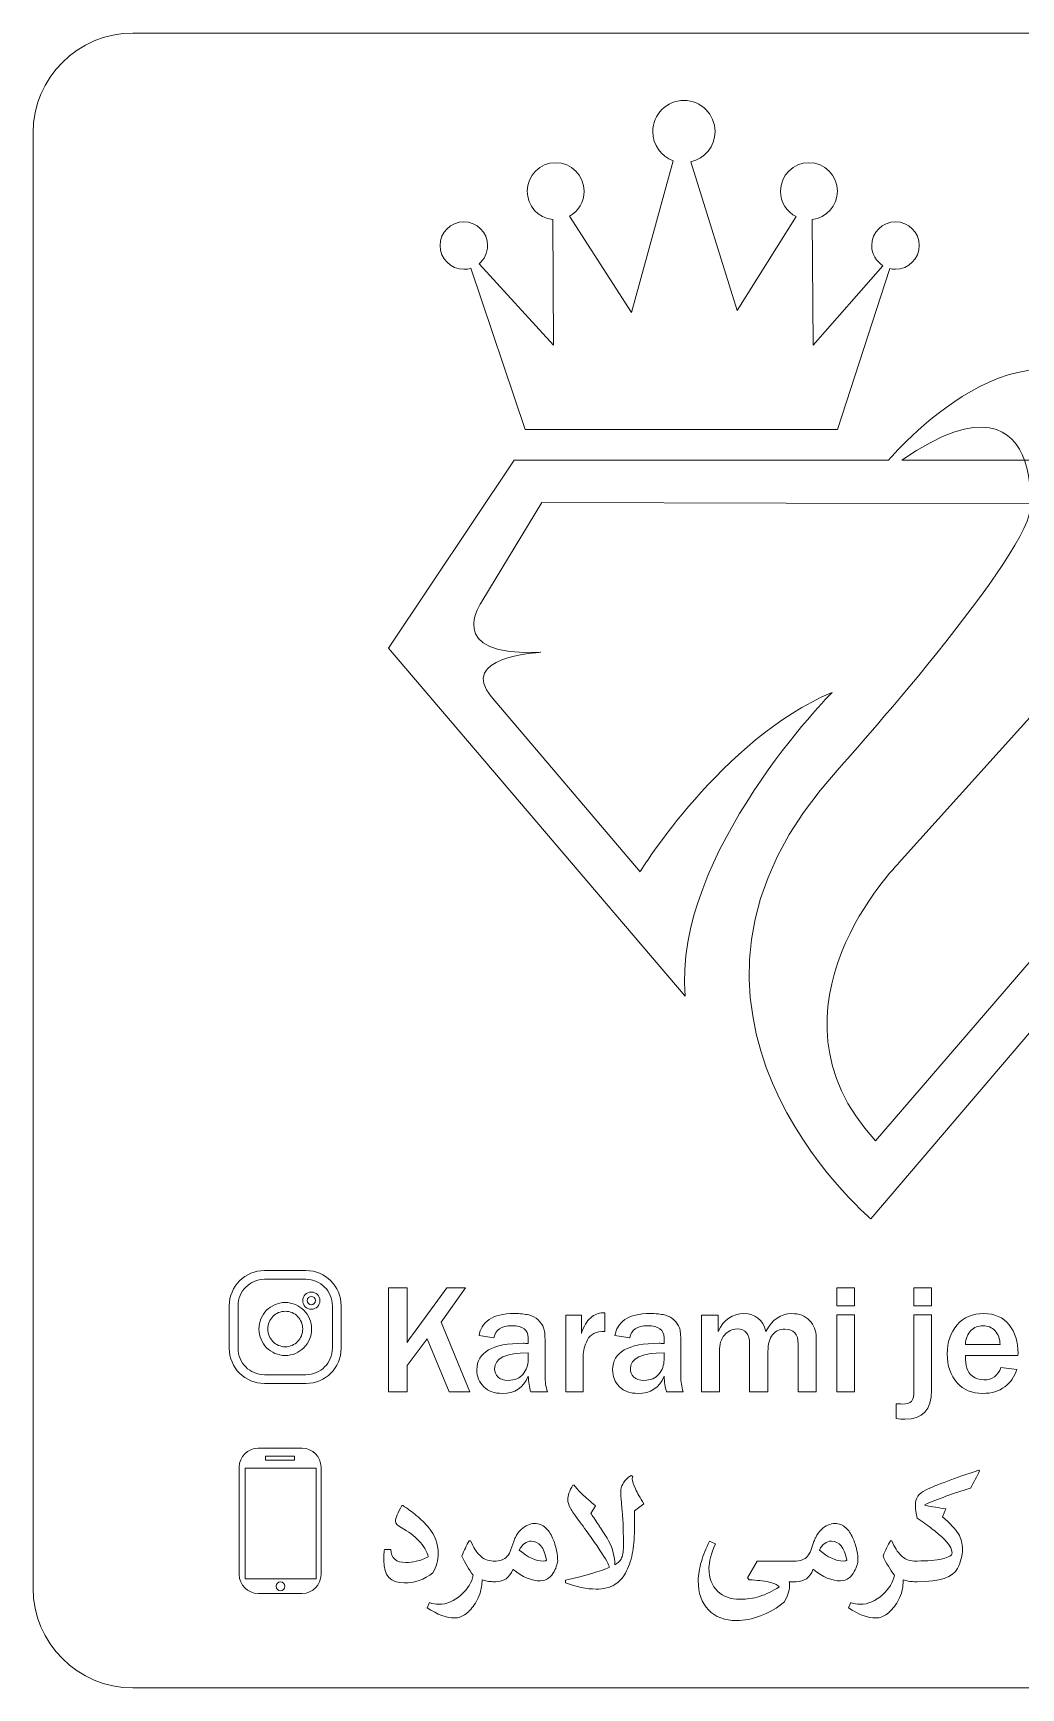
# Model space of a CAD drawing. Header units: millimetres. Extents: x -105.2 to -55.4, y 88 to 137.8.
# Drawn here: x -105.18 to -75.46, y 87.97 to 137.77 of the extents above; entities that cross this region are included whole.
import ezdxf

# ---------------------------------------------------------------- set-up
doc = ezdxf.new("R2010")
doc.units = ezdxf.units.MM
doc.header["$MEASUREMENT"] = 0
doc.layers.add('Layer 1', color=7, linetype='Continuous')

msp = doc.modelspace()

# ---------------------------------------------------------------- linework, layer by layer
at = {"layer": 'Layer 1', "color": 250, "lineweight": 18}
msp.add_open_spline([(-102.1754, 137.7748), (-102.1754, 137.7748), (-58.3755, 137.7748), (-58.3755, 137.7748), (-56.7254, 137.7748), (-55.3754, 136.4248), (-55.3754, 134.7747), (-55.3754, 134.7747), (-55.3754, 90.9748), (-55.3754, 90.9748), (-55.3754, 89.3247), (-56.7254, 87.9748), (-58.3755, 87.9748), (-58.3755, 87.9748), (-102.1754, 87.9748), (-102.1754, 87.9748), (-103.8255, 87.9748), (-105.1755, 89.3247), (-105.1755, 90.9748), (-105.1755, 90.9748), (-105.1755, 134.7747), (-105.1755, 134.7747), (-105.1755, 136.4248), (-103.8255, 137.7748), (-102.1754, 137.7748)], degree=3, knots=[0, 0, 0, 0, 0.125, 0.125, 0.125, 0.25, 0.25, 0.25, 0.375, 0.375, 0.375, 0.5, 0.5, 0.5, 0.625, 0.625, 0.625, 0.75, 0.75, 0.75, 0.875, 0.875, 0.875, 1, 1, 1, 1], dxfattribs=at)
at = {"layer": 'Layer 1', "lineweight": 9}
for points, knots in [([(-90.3757, 125.8411), (-90.3757, 125.8411), (-80.9777, 125.8411), (-80.9777, 125.8411), (-80.9777, 125.8411), (-79.4006, 130.6873), (-79.4006, 130.6873), (-79.3464, 130.6742), (-79.2897, 130.6671), (-79.2315, 130.6671), (-78.8371, 130.6671), (-78.5171, 130.9868), (-78.5171, 131.3815), (-78.5171, 131.7759), (-78.8371, 132.0958), (-79.2315, 132.0958), (-79.6259, 132.0958), (-79.9458, 131.776), (-79.9459, 131.3814), (-79.9459, 131.1257), (-79.8115, 130.9015), (-79.6096, 130.7753), (-79.6096, 130.7753), (-81.708, 128.3809), (-81.708, 128.3809), (-81.708, 128.3809), (-81.7339, 132.1653), (-81.7339, 132.1653), (-81.3081, 132.2154), (-80.9777, 132.5773), (-80.9777, 133.0166), (-80.9777, 133.49), (-81.3615, 133.8738), (-81.835, 133.8738), (-82.3084, 133.8738), (-82.6922, 133.4901), (-82.6922, 133.0165), (-82.6922, 132.6819), (-82.5004, 132.392), (-82.2208, 132.2509), (-82.2208, 132.2509), (-83.994, 129.4288), (-83.994, 129.4288), (-83.994, 129.4288), (-85.3872, 133.8975), (-85.3872, 133.8975), (-84.9712, 133.9929), (-84.6607, 134.3654), (-84.6607, 134.8105), (-84.6607, 135.3276), (-85.0802, 135.7471), (-85.5974, 135.747), (-86.1145, 135.747), (-86.534, 135.3276), (-86.534, 134.8103), (-86.534, 134.4069), (-86.2788, 134.0631), (-85.9212, 133.9313), (-85.9212, 133.9313), (-87.169, 129.3653), (-87.169, 129.3653), (-87.169, 129.3653), (-89.0434, 132.2645), (-89.0434, 132.2645), (-88.7778, 132.4102), (-88.5977, 132.6923), (-88.5977, 133.0166), (-88.5977, 133.49), (-88.9815, 133.8738), (-89.455, 133.8738), (-89.9284, 133.8738), (-90.3122, 133.4901), (-90.3122, 133.0165), (-90.3122, 132.5732), (-89.9757, 132.2085), (-89.5442, 132.1639), (-89.5442, 132.1639), (-89.5185, 128.3809), (-89.5185, 128.3809), (-89.5185, 128.3809), (-91.7595, 130.8329), (-91.7595, 130.8329), (-91.6026, 130.9639), (-91.5028, 131.161), (-91.5028, 131.3815), (-91.5029, 131.7759), (-91.8225, 132.0958), (-92.2172, 132.0958), (-92.6117, 132.0958), (-92.9316, 131.776), (-92.9316, 131.3814), (-92.9316, 130.9868), (-92.6117, 130.6671), (-92.2172, 130.6671), (-92.1431, 130.6671), (-92.0717, 130.6784), (-92.0045, 130.6993), (-92.0045, 130.6993), (-90.3757, 125.8411), (-90.3757, 125.8411)], [0, 0, 0, 0, 0.030303, 0.030303, 0.030303, 0.0606061, 0.0606061, 0.0606061, 0.0909091, 0.0909091, 0.0909091, 0.1212121, 0.1212121, 0.1212121, 0.1515152, 0.1515152, 0.1515152, 0.1818182, 0.1818182, 0.1818182, 0.2121212, 0.2121212, 0.2121212, 0.2424242, 0.2424242, 0.2424242, 0.2727273, 0.2727273, 0.2727273, 0.3030303, 0.3030303, 0.3030303, 0.3333333, 0.3333333, 0.3333333, 0.3636364, 0.3636364, 0.3636364, 0.3939394, 0.3939394, 0.3939394, 0.4242424, 0.4242424, 0.4242424, 0.4545455, 0.4545455, 0.4545455, 0.4848485, 0.4848485, 0.4848485, 0.5151515, 0.5151515, 0.5151515, 0.5454545, 0.5454545, 0.5454545, 0.5757576, 0.5757576, 0.5757576, 0.6060606, 0.6060606, 0.6060606, 0.6363636, 0.6363636, 0.6363636, 0.6666667, 0.6666667, 0.6666667, 0.6969697, 0.6969697, 0.6969697, 0.7272727, 0.7272727, 0.7272727, 0.7575758, 0.7575758, 0.7575758, 0.7878788, 0.7878788, 0.7878788, 0.8181818, 0.8181818, 0.8181818, 0.8484848, 0.8484848, 0.8484848, 0.8787879, 0.8787879, 0.8787879, 0.9090909, 0.9090909, 0.9090909, 0.9393939, 0.9393939, 0.9393939, 0.969697, 0.969697, 0.969697, 1, 1, 1, 1]), ([(-85.5571, 108.7898), (-85.5571, 108.7898), (-94.4838, 119.2615), (-94.4838, 119.2615), (-94.4838, 119.2615), (-90.707, 124.9265), (-90.707, 124.9265), (-90.707, 124.9265), (-79.4378, 124.9265), (-79.4378, 124.9265), (-79.4378, 124.9265), (-75.231, 129.9555), (-72.2782, 126.3583), (-72.2782, 126.3583), (-71.7704, 125.8821), (-71.5409, 124.9265), (-71.5409, 124.9265), (-75.3532, 124.9265), (-75.3532, 124.9265), (-75.1302, 124.3117), (-75.171, 123.6391), (-75.171, 123.6391), (-75.1687, 123.6277), (-75.1669, 123.6159), (-75.1656, 123.6036), (-75.1656, 123.6036), (-71.4463, 123.5918), (-71.4463, 123.5918), (-71.5524, 122.2685), (-72.2375, 120.4689), (-74.2785, 118.1894), (-74.2785, 118.1894), (-79.1362, 112.7916), (-79.1362, 112.7916), (-79.1362, 112.7916), (-83.486, 108.4104), (-79.8347, 104.4416), (-79.8347, 104.4416), (-68.7857, 117.2684), (-68.7857, 117.2684), (-68.7857, 117.2684), (-66.7903, 118.8073), (-69.8164, 119.1247), (-69.1525, 119.0731), (-66.897, 119.012), (-68.1507, 120.7292), (-68.1507, 120.7292), (-69.8652, 123.5868), (-69.8652, 123.5868), (-69.8652, 123.5868), (-71.4458, 123.5918), (-71.4458, 123.5918), (-71.4042, 124.1095), (-71.4513, 124.5544), (-71.5407, 124.9265), (-71.5407, 124.9265), (-69.0768, 124.9265), (-69.0768, 124.9265), (-69.0768, 124.9265), (-65.4717, 119.0899), (-65.4717, 119.0899), (-65.4717, 119.0899), (-79.9776, 102.0951), (-79.9776, 102.0951), (-79.9776, 102.0951), (-87.5313, 108.4464), (-80.922, 115.6565), (-80.922, 115.6565), (-75.0181, 122.2356), (-75.1669, 123.6036), (-75.1669, 123.6036), (-89.8677, 123.6503), (-89.8677, 123.6503), (-89.8677, 123.6503), (-91.6775, 120.6658), (-91.6775, 120.6658), (-91.6775, 120.6658), (-92.8819, 118.9859), (-89.9067, 119.1411), (-90.0529, 119.1326), (-92.3759, 118.9771), (-91.3917, 117.8084), (-91.3917, 117.8084), (-86.915, 112.538), (-86.915, 112.538), (-86.915, 112.538), (-84.4558, 116.5391), (-81.1365, 117.935), (-81.1365, 117.9351), (-85.9452, 113.0745), (-85.5571, 108.7898)], [0, 0, 0, 0, 0.0333333, 0.0333333, 0.0333333, 0.0666667, 0.0666667, 0.0666667, 0.1, 0.1, 0.1, 0.1333333, 0.1333333, 0.1333333, 0.1666667, 0.1666667, 0.1666667, 0.2, 0.2, 0.2, 0.2333333, 0.2333333, 0.2333333, 0.2666667, 0.2666667, 0.2666667, 0.3, 0.3, 0.3, 0.3333333, 0.3333333, 0.3333333, 0.3666667, 0.3666667, 0.3666667, 0.4, 0.4, 0.4, 0.4333333, 0.4333333, 0.4333333, 0.4666667, 0.4666667, 0.4666667, 0.5, 0.5, 0.5, 0.5333333, 0.5333333, 0.5333333, 0.5666667, 0.5666667, 0.5666667, 0.6, 0.6, 0.6, 0.6333333, 0.6333333, 0.6333333, 0.6666667, 0.6666667, 0.6666667, 0.7, 0.7, 0.7, 0.7333333, 0.7333333, 0.7333333, 0.7666667, 0.7666667, 0.7666667, 0.8, 0.8, 0.8, 0.8333333, 0.8333333, 0.8333333, 0.8666667, 0.8666667, 0.8666667, 0.9, 0.9, 0.9, 0.9333333, 0.9333333, 0.9333333, 0.9666667, 0.9666667, 0.9666667, 1, 1, 1, 1]), ([(-79.041, 124.9265), (-79.041, 124.9265), (-75.3534, 124.9265), (-75.3534, 124.9265), (-75.6824, 125.8333), (-76.5856, 126.6146), (-79.041, 124.9265)], [0, 0, 0, 0, 0.5, 0.5, 0.5, 1, 1, 1, 1]), ([(-89.9067, 119.1411), (-89.9067, 119.1411), (-89.9013, 119.1414), (-89.9013, 119.1414), (-89.9013, 119.1414), (-89.8995, 119.1415), (-89.8995, 119.1415), (-89.8995, 119.1415), (-89.9067, 119.1411), (-89.9067, 119.1411)], [0, 0, 0, 0, 0.3333333, 0.3333333, 0.3333333, 0.6666667, 0.6666667, 0.6666667, 1, 1, 1, 1]), ([(-96.9677, 97.1357), (-96.9677, 97.1357), (-98.2144, 97.1354), (-98.2144, 97.1354), (-98.507, 97.1354), (-98.7722, 97.2542), (-98.964, 97.446), (-99.1557, 97.6382), (-99.2746, 97.9034), (-99.2746, 98.1954), (-99.2746, 98.1954), (-99.2739, 99.4757), (-99.2739, 99.4757), (-99.2745, 99.7683), (-99.1558, 100.0334), (-98.964, 100.2252), (-98.7722, 100.417), (-98.507, 100.5357), (-98.2145, 100.5357), (-98.2145, 100.5357), (-96.9678, 100.5357), (-96.9678, 100.5357), (-96.6758, 100.5357), (-96.4108, 100.417), (-96.2187, 100.2251), (-96.0264, 100.0326), (-95.9076, 99.7677), (-95.9076, 99.4756), (-95.9076, 99.4756), (-95.9076, 98.1954), (-95.9076, 98.1954), (-95.9076, 97.9032), (-96.0265, 97.6382), (-96.2186, 97.4462), (-96.4097, 97.2545), (-96.6749, 97.1359), (-96.9677, 97.1357)], [0, 0, 0, 0, 0.0833333, 0.0833333, 0.0833333, 0.1666667, 0.1666667, 0.1666667, 0.25, 0.25, 0.25, 0.3333333, 0.3333333, 0.3333333, 0.4166667, 0.4166667, 0.4166667, 0.5, 0.5, 0.5, 0.5833333, 0.5833333, 0.5833333, 0.6666667, 0.6666667, 0.6666667, 0.75, 0.75, 0.75, 0.8333333, 0.8333333, 0.8333333, 0.9166667, 0.9166667, 0.9166667, 1, 1, 1, 1]), ([(-98.2144, 97.4), (-98.2144, 97.4), (-96.9678, 97.4), (-96.9678, 97.4), (-96.7486, 97.3994), (-96.5495, 97.4887), (-96.4053, 97.6329), (-96.2612, 97.7764), (-96.1722, 97.9754), (-96.1722, 98.1952), (-96.1722, 98.1952), (-96.1722, 99.4756), (-96.1722, 99.4756), (-96.1722, 99.6957), (-96.2612, 99.8947), (-96.4047, 100.0381), (-96.5487, 100.1822), (-96.7478, 100.2711), (-96.9678, 100.2711), (-96.9678, 100.2711), (-98.2145, 100.2711), (-98.2145, 100.2711), (-98.4341, 100.2711), (-98.6332, 100.182), (-98.777, 100.0382), (-98.9208, 99.8944), (-99.0099, 99.6954), (-99.0099, 99.4757), (-99.0099, 99.4757), (-99.0106, 98.1954), (-99.0106, 98.1954), (-99.01, 97.9755), (-98.921, 97.7764), (-98.7775, 97.633), (-98.6332, 97.4892), (-98.4341, 97.4), (-98.2144, 97.4)], [0, 0, 0, 0, 0.0833333, 0.0833333, 0.0833333, 0.1666667, 0.1666667, 0.1666667, 0.25, 0.25, 0.25, 0.3333333, 0.3333333, 0.3333333, 0.4166667, 0.4166667, 0.4166667, 0.5, 0.5, 0.5, 0.5833333, 0.5833333, 0.5833333, 0.6666667, 0.6666667, 0.6666667, 0.75, 0.75, 0.75, 0.8333333, 0.8333333, 0.8333333, 0.9166667, 0.9166667, 0.9166667, 1, 1, 1, 1]), ([(-96.5482, 99.6296), (-96.5479, 99.5585), (-96.5766, 99.494), (-96.6229, 99.4471), (-96.6702, 99.3994), (-96.7349, 99.3701), (-96.8058, 99.3701), (-96.8774, 99.3709), (-96.942, 99.4), (-96.9882, 99.4466), (-97.035, 99.494), (-97.0637, 99.5586), (-97.0637, 99.6294), (-97.0637, 99.7002), (-97.035, 99.7649), (-96.9887, 99.8118), (-96.9415, 99.8594), (-96.877, 99.8887), (-96.8058, 99.8887), (-96.7346, 99.8887), (-96.6701, 99.8594), (-96.6234, 99.8123), (-96.577, 99.7653), (-96.5487, 99.7007), (-96.5482, 99.6296)], [0, 0, 0, 0, 0.125, 0.125, 0.125, 0.25, 0.25, 0.25, 0.375, 0.375, 0.375, 0.5, 0.5, 0.5, 0.625, 0.625, 0.625, 0.75, 0.75, 0.75, 0.875, 0.875, 0.875, 1, 1, 1, 1]), ([(-96.6802, 99.6295), (-96.6802, 99.5592), (-96.7363, 99.5024), (-96.8058, 99.5024), (-96.8753, 99.5025), (-96.9314, 99.5592), (-96.9314, 99.6294), (-96.9314, 99.6997), (-96.8753, 99.7564), (-96.8058, 99.7564), (-96.7363, 99.7565), (-96.6802, 99.6996), (-96.6802, 99.6295)], [0, 0, 0, 0, 0.25, 0.25, 0.25, 0.5, 0.5, 0.5, 0.75, 0.75, 0.75, 1, 1, 1, 1]), ([(-92.904, 98.9824), (-92.904, 98.9824), (-92.1639, 100.0131), (-92.1639, 100.0131), (-92.1639, 100.0131), (-92.7307, 100.0131), (-92.7307, 100.0131), (-92.7307, 100.0131), (-93.7661, 98.603), (-93.7661, 98.603), (-93.7989, 98.5607), (-93.8504, 98.481), (-93.9254, 98.3686), (-93.9254, 98.3686), (-93.9254, 100.0131), (-93.9254, 100.0131), (-93.9254, 100.0131), (-94.4875, 100.0131), (-94.4875, 100.0131), (-94.4875, 100.0131), (-94.4875, 96.8883), (-94.4875, 96.8883), (-94.4875, 96.8883), (-93.9254, 96.8883), (-93.9254, 96.8883), (-93.9254, 96.8883), (-93.9254, 97.6753), (-93.9254, 97.6753), (-93.9254, 97.6753), (-93.321, 98.4764), (-93.321, 98.4764), (-93.321, 98.4764), (-92.6605, 96.8883), (-92.6605, 96.8883), (-92.6605, 96.8883), (-92.0327, 96.8883), (-92.0327, 96.8883), (-92.0327, 96.8883), (-92.904, 98.9824), (-92.904, 98.9824)], [0, 0, 0, 0, 0.0769231, 0.0769231, 0.0769231, 0.1538462, 0.1538462, 0.1538462, 0.2307692, 0.2307692, 0.2307692, 0.3076923, 0.3076923, 0.3076923, 0.3846154, 0.3846154, 0.3846154, 0.4615385, 0.4615385, 0.4615385, 0.5384615, 0.5384615, 0.5384615, 0.6153846, 0.6153846, 0.6153846, 0.6923077, 0.6923077, 0.6923077, 0.7692308, 0.7692308, 0.7692308, 0.8461538, 0.8461538, 0.8461538, 0.9230769, 0.9230769, 0.9230769, 1, 1, 1, 1]), ([(-80.4671, 100.0131), (-80.4671, 100.0131), (-80.9918, 100.0131), (-80.9918, 100.0131), (-80.9918, 100.0131), (-80.9918, 99.4695), (-80.9918, 99.4695), (-80.9918, 99.4695), (-80.4671, 99.4695), (-80.4671, 99.4695), (-80.4671, 99.4695), (-80.4671, 100.0131), (-80.4671, 100.0131)], [0, 0, 0, 0, 0.25, 0.25, 0.25, 0.5, 0.5, 0.5, 0.75, 0.75, 0.75, 1, 1, 1, 1]), ([(-78.1499, 100.0131), (-78.1499, 100.0131), (-78.6746, 100.0131), (-78.6746, 100.0131), (-78.6746, 100.0131), (-78.6746, 99.4695), (-78.6746, 99.4695), (-78.6746, 99.4695), (-78.1499, 99.4695), (-78.1499, 99.4695), (-78.1499, 99.4695), (-78.1499, 100.0131), (-78.1499, 100.0131)], [0, 0, 0, 0, 0.25, 0.25, 0.25, 0.5, 0.5, 0.5, 0.75, 0.75, 0.75, 1, 1, 1, 1]), ([(-96.7991, 98.7754), (-96.7991, 98.5559), (-96.8875, 98.3565), (-97.0304, 98.2119), (-97.1743, 98.0666), (-97.3723, 97.977), (-97.5904, 97.977), (-97.809, 97.9777), (-98.0071, 98.0672), (-98.1499, 98.2115), (-98.293, 98.3561), (-98.3817, 98.5556), (-98.3817, 98.7753), (-98.3817, 98.9951), (-98.2932, 99.1943), (-98.1504, 99.3388), (-98.0066, 99.484), (-97.8087, 99.5737), (-97.5904, 99.5737), (-97.3721, 99.5737), (-97.174, 99.4841), (-97.0309, 99.3394), (-96.8877, 99.1948), (-96.7991, 98.9952), (-96.7991, 98.7754)], [0, 0, 0, 0, 0.125, 0.125, 0.125, 0.25, 0.25, 0.25, 0.375, 0.375, 0.375, 0.5, 0.5, 0.5, 0.625, 0.625, 0.625, 0.75, 0.75, 0.75, 0.875, 0.875, 0.875, 1, 1, 1, 1]), ([(-97.2181, 98.3972), (-97.1227, 98.4936), (-97.0637, 98.6273), (-97.0637, 98.7754), (-97.0637, 98.9235), (-97.1227, 99.0572), (-97.2179, 99.1534), (-97.313, 99.2495), (-97.4449, 99.3091), (-97.5904, 99.3091), (-97.7356, 99.3091), (-97.8673, 99.2497), (-97.9624, 99.1538), (-98.0579, 99.0572), (-98.1171, 98.9233), (-98.1171, 98.7753), (-98.1171, 98.6273), (-98.058, 98.4936), (-97.9629, 98.3975), (-97.8673, 98.301), (-97.7353, 98.241), (-97.5904, 98.241), (-97.4448, 98.2416), (-97.3132, 98.301), (-97.2181, 98.3972)], [0, 0, 0, 0, 0.125, 0.125, 0.125, 0.25, 0.25, 0.25, 0.375, 0.375, 0.375, 0.5, 0.5, 0.5, 0.625, 0.625, 0.625, 0.75, 0.75, 0.75, 0.875, 0.875, 0.875, 1, 1, 1, 1]), ([(-89.7746, 97.352), (-89.7746, 97.352), (-89.7746, 98.392), (-89.7746, 98.392), (-89.7746, 98.5936), (-89.7887, 98.734), (-89.8168, 98.8137), (-89.8496, 98.898), (-89.9011, 98.9776), (-89.9808, 99.0479), (-90.0557, 99.1183), (-90.1541, 99.1697), (-90.2666, 99.1978), (-90.379, 99.2261), (-90.5242, 99.24), (-90.7022, 99.24), (-91.0302, 99.2401), (-91.2832, 99.1791), (-91.4565, 99.0573), (-91.6298, 98.9308), (-91.7329, 98.7715), (-91.7563, 98.5794), (-91.7563, 98.5794), (-91.3112, 98.5139), (-91.3112, 98.5139), (-91.2691, 98.7528), (-91.0864, 98.8746), (-90.7725, 98.8746), (-90.4446, 98.8746), (-90.2806, 98.7527), (-90.2806, 98.5138), (-90.2806, 98.5138), (-90.2806, 98.3406), (-90.2806, 98.3406), (-90.3462, 98.3406), (-90.393, 98.3452), (-90.4305, 98.3452), (-91.3628, 98.3452), (-91.8266, 98.0781), (-91.8266, 97.5487), (-91.8266, 97.3427), (-91.7563, 97.174), (-91.6205, 97.0381), (-91.4799, 96.9024), (-91.2925, 96.8366), (-91.063, 96.8366), (-90.6835, 96.8367), (-90.4212, 97.0053), (-90.2806, 97.352), (-90.2712, 97.1788), (-90.2478, 97.024), (-90.201, 96.8835), (-90.201, 96.8835), (-89.7043, 96.8835), (-89.7043, 96.8835), (-89.7512, 97.0429), (-89.7747, 97.1974), (-89.7747, 97.352), (-89.7747, 97.352), (-89.7746, 97.352), (-89.7746, 97.352)], [0, 0, 0, 0, 0.05, 0.05, 0.05, 0.1, 0.1, 0.1, 0.15, 0.15, 0.15, 0.2, 0.2, 0.2, 0.25, 0.25, 0.25, 0.3, 0.3, 0.3, 0.35, 0.35, 0.35, 0.4, 0.4, 0.4, 0.45, 0.45, 0.45, 0.5, 0.5, 0.5, 0.55, 0.55, 0.55, 0.6, 0.6, 0.6, 0.65, 0.65, 0.65, 0.7, 0.7, 0.7, 0.75, 0.75, 0.75, 0.8, 0.8, 0.8, 0.85, 0.85, 0.85, 0.9, 0.9, 0.9, 0.95, 0.95, 0.95, 1, 1, 1, 1]), ([(-88.6292, 97.9565), (-88.6292, 98.111), (-88.587, 98.2749), (-88.498, 98.4482), (-88.4137, 98.6171), (-88.2357, 98.7012), (-87.9733, 98.7012), (-87.9733, 98.7012), (-87.9733, 99.2588), (-87.9733, 99.2588), (-88.0014, 99.2636), (-88.0249, 99.2634), (-88.0389, 99.2634), (-88.1654, 99.2636), (-88.2825, 99.2119), (-88.3996, 99.1135), (-88.5167, 99.0151), (-88.6105, 98.8558), (-88.6807, 98.6403), (-88.6807, 98.6403), (-88.6807, 99.1931), (-88.6807, 99.1931), (-88.6807, 99.1931), (-89.1492, 99.1931), (-89.1492, 99.1931), (-89.1492, 99.1931), (-89.1492, 96.8835), (-89.1492, 96.8835), (-89.1492, 96.8835), (-88.6292, 96.8835), (-88.6292, 96.8835), (-88.6292, 96.8835), (-88.6292, 97.9565), (-88.6292, 97.9565)], [0, 0, 0, 0, 0.0909091, 0.0909091, 0.0909091, 0.1818182, 0.1818182, 0.1818182, 0.2727273, 0.2727273, 0.2727273, 0.3636364, 0.3636364, 0.3636364, 0.4545455, 0.4545455, 0.4545455, 0.5454545, 0.5454545, 0.5454545, 0.6363636, 0.6363636, 0.6363636, 0.7272727, 0.7272727, 0.7272727, 0.8181818, 0.8181818, 0.8181818, 0.9090909, 0.9090909, 0.9090909, 1, 1, 1, 1]), ([(-85.6893, 97.352), (-85.6893, 97.352), (-85.6893, 98.392), (-85.6893, 98.392), (-85.6893, 98.5936), (-85.7033, 98.734), (-85.7314, 98.8137), (-85.7642, 98.898), (-85.8158, 98.9776), (-85.8954, 99.0479), (-85.9703, 99.1183), (-86.0687, 99.1697), (-86.1812, 99.1978), (-86.2936, 99.2261), (-86.4388, 99.24), (-86.6169, 99.24), (-86.9448, 99.2401), (-87.1978, 99.1791), (-87.3711, 99.0573), (-87.5444, 98.9308), (-87.6475, 98.7715), (-87.6709, 98.5794), (-87.6709, 98.5794), (-87.2259, 98.5139), (-87.2259, 98.5139), (-87.1837, 98.7528), (-87.001, 98.8746), (-86.6871, 98.8746), (-86.3592, 98.8746), (-86.1952, 98.7527), (-86.1952, 98.5138), (-86.1952, 98.5138), (-86.1952, 98.3406), (-86.1952, 98.3406), (-86.2608, 98.3406), (-86.3077, 98.3452), (-86.3451, 98.3452), (-87.2774, 98.3452), (-87.7412, 98.0781), (-87.7412, 97.5487), (-87.7412, 97.3427), (-87.6709, 97.174), (-87.5351, 97.0381), (-87.3945, 96.9024), (-87.2071, 96.8366), (-86.9776, 96.8366), (-86.5981, 96.8367), (-86.3358, 97.0053), (-86.1952, 97.352), (-86.1858, 97.1788), (-86.1624, 97.024), (-86.1156, 96.8835), (-86.1156, 96.8835), (-85.619, 96.8835), (-85.619, 96.8835), (-85.6658, 97.0429), (-85.6893, 97.1974), (-85.6893, 97.352), (-85.6893, 97.352), (-85.6893, 97.352), (-85.6893, 97.352)], [0, 0, 0, 0, 0.05, 0.05, 0.05, 0.1, 0.1, 0.1, 0.15, 0.15, 0.15, 0.2, 0.2, 0.2, 0.25, 0.25, 0.25, 0.3, 0.3, 0.3, 0.35, 0.35, 0.35, 0.4, 0.4, 0.4, 0.45, 0.45, 0.45, 0.5, 0.5, 0.5, 0.55, 0.55, 0.55, 0.6, 0.6, 0.6, 0.65, 0.65, 0.65, 0.7, 0.7, 0.7, 0.75, 0.75, 0.75, 0.8, 0.8, 0.8, 0.85, 0.85, 0.85, 0.9, 0.9, 0.9, 0.95, 0.95, 0.95, 1, 1, 1, 1]), ([(-81.6156, 98.5186), (-81.6156, 98.7248), (-81.6812, 98.8933), (-81.817, 99.0338), (-81.9529, 99.1745), (-82.1309, 99.24), (-82.3558, 99.24), (-82.6837, 99.2401), (-82.9414, 99.062), (-83.1288, 98.7012), (-83.2271, 99.062), (-83.4521, 99.24), (-83.7894, 99.24), (-84.1407, 99.2401), (-84.3984, 99.062), (-84.5624, 98.7012), (-84.5624, 98.7012), (-84.5623, 99.1931), (-84.5623, 99.1931), (-84.5623, 99.1931), (-85.0683, 99.1931), (-85.0683, 99.1931), (-85.0683, 99.1931), (-85.0683, 96.8835), (-85.0683, 96.8835), (-85.0683, 96.8835), (-84.5295, 96.8835), (-84.5295, 96.8835), (-84.5295, 96.8835), (-84.5295, 98.097), (-84.5295, 98.097), (-84.5295, 98.3077), (-84.478, 98.4716), (-84.375, 98.5935), (-84.2719, 98.7153), (-84.1454, 98.7762), (-83.9955, 98.7762), (-83.7471, 98.7762), (-83.6207, 98.6263), (-83.6207, 98.3218), (-83.6207, 98.3218), (-83.6207, 96.8835), (-83.6207, 96.8835), (-83.6207, 96.8835), (-83.0679, 96.8835), (-83.0679, 96.8835), (-83.0679, 96.8835), (-83.0679, 98.097), (-83.0679, 98.097), (-83.0679, 98.3218), (-83.021, 98.4904), (-82.9274, 98.6028), (-82.8383, 98.7153), (-82.7119, 98.7715), (-82.5572, 98.7715), (-82.2949, 98.7716), (-82.159, 98.6216), (-82.159, 98.3218), (-82.159, 98.3218), (-82.159, 96.8835), (-82.159, 96.8835), (-82.159, 96.8835), (-81.6156, 96.8835), (-81.6156, 96.8835), (-81.6156, 96.8835), (-81.6156, 98.5186), (-81.6156, 98.5186)], [0, 0, 0, 0, 0.0454545, 0.0454545, 0.0454545, 0.0909091, 0.0909091, 0.0909091, 0.1363636, 0.1363636, 0.1363636, 0.1818182, 0.1818182, 0.1818182, 0.2272727, 0.2272727, 0.2272727, 0.2727273, 0.2727273, 0.2727273, 0.3181818, 0.3181818, 0.3181818, 0.3636364, 0.3636364, 0.3636364, 0.4090909, 0.4090909, 0.4090909, 0.4545455, 0.4545455, 0.4545455, 0.5, 0.5, 0.5, 0.5454545, 0.5454545, 0.5454545, 0.5909091, 0.5909091, 0.5909091, 0.6363636, 0.6363636, 0.6363636, 0.6818182, 0.6818182, 0.6818182, 0.7272727, 0.7272727, 0.7272727, 0.7727273, 0.7727273, 0.7727273, 0.8181818, 0.8181818, 0.8181818, 0.8636364, 0.8636364, 0.8636364, 0.9090909, 0.9090909, 0.9090909, 0.9545455, 0.9545455, 0.9545455, 1, 1, 1, 1]), ([(-80.4671, 99.1979), (-80.4671, 99.1979), (-80.9918, 99.1979), (-80.9918, 99.1979), (-80.9918, 99.1979), (-80.9918, 96.8883), (-80.9918, 96.8883), (-80.9918, 96.8883), (-80.4671, 96.8883), (-80.4671, 96.8883), (-80.4671, 96.8883), (-80.4671, 99.1979), (-80.4671, 99.1979)], [0, 0, 0, 0, 0.25, 0.25, 0.25, 0.5, 0.5, 0.5, 0.75, 0.75, 0.75, 1, 1, 1, 1]), ([(-78.6746, 99.1979), (-78.6746, 99.1979), (-78.6746, 96.9258), (-78.6746, 96.9258), (-78.6746, 96.7619), (-78.6981, 96.6539), (-78.7496, 96.5977), (-78.8011, 96.5464), (-78.8995, 96.5181), (-79.0448, 96.5181), (-79.0916, 96.5182), (-79.1478, 96.5228), (-79.2134, 96.5275), (-79.2134, 96.5275), (-79.2134, 96.0872), (-79.2134, 96.0872), (-79.115, 96.0685), (-79.026, 96.059), (-78.9464, 96.059), (-78.417, 96.059), (-78.15, 96.3494), (-78.15, 96.9257), (-78.15, 96.9257), (-78.1499, 99.1979), (-78.1499, 99.1979), (-78.1499, 99.1979), (-78.6746, 99.1979), (-78.6746, 99.1979)], [0, 0, 0, 0, 0.1111111, 0.1111111, 0.1111111, 0.2222222, 0.2222222, 0.2222222, 0.3333333, 0.3333333, 0.3333333, 0.4444444, 0.4444444, 0.4444444, 0.5555556, 0.5555556, 0.5555556, 0.6666667, 0.6666667, 0.6666667, 0.7777778, 0.7777778, 0.7777778, 0.8888889, 0.8888889, 0.8888889, 1, 1, 1, 1]), ([(-76.5774, 97.2443), (-76.7086, 97.2443), (-76.821, 97.2817), (-76.91, 97.352), (-76.999, 97.4223), (-77.0553, 97.5019), (-77.0881, 97.5956), (-77.1162, 97.6941), (-77.1302, 97.8158), (-77.1302, 97.9751), (-77.1302, 97.9751), (-75.5467, 97.9751), (-75.5467, 97.9751), (-75.5467, 97.9751), (-75.5421, 98.036), (-75.5421, 98.036), (-75.5421, 98.3875), (-75.6311, 98.6778), (-75.8138, 98.9027), (-75.9918, 99.1276), (-76.2495, 99.24), (-76.5774, 99.24), (-76.9147, 99.2401), (-77.1818, 99.1275), (-77.3785, 98.898), (-77.5752, 98.6685), (-77.6737, 98.3827), (-77.6737, 98.0313), (-77.6736, 97.6659), (-77.5753, 97.3707), (-77.3785, 97.1599), (-77.1864, 96.9444), (-76.9288, 96.8366), (-76.6055, 96.8366), (-76.3385, 96.8367), (-76.1183, 96.9022), (-75.9403, 97.0381), (-75.7622, 97.174), (-75.6451, 97.3473), (-75.5842, 97.5581), (-75.5842, 97.5581), (-76.0574, 97.6191), (-76.0574, 97.6191), (-76.1464, 97.3709), (-76.3198, 97.2442), (-76.5774, 97.2442), (-76.5774, 97.2442), (-76.5774, 97.2443), (-76.5774, 97.2443)], [0, 0, 0, 0, 0.0625, 0.0625, 0.0625, 0.125, 0.125, 0.125, 0.1875, 0.1875, 0.1875, 0.25, 0.25, 0.25, 0.3125, 0.3125, 0.3125, 0.375, 0.375, 0.375, 0.4375, 0.4375, 0.4375, 0.5, 0.5, 0.5, 0.5625, 0.5625, 0.5625, 0.625, 0.625, 0.625, 0.6875, 0.6875, 0.6875, 0.75, 0.75, 0.75, 0.8125, 0.8125, 0.8125, 0.875, 0.875, 0.875, 0.9375, 0.9375, 0.9375, 1, 1, 1, 1]), ([(-77.1302, 98.3125), (-77.1162, 98.4905), (-77.0553, 98.6309), (-76.9616, 98.7293), (-76.8632, 98.8278), (-76.7461, 98.8746), (-76.6008, 98.8746), (-76.4556, 98.8746), (-76.3338, 98.823), (-76.2354, 98.7199), (-76.137, 98.6123), (-76.0902, 98.4763), (-76.0855, 98.3124), (-76.0855, 98.3124), (-77.1302, 98.3125), (-77.1302, 98.3125)], [0, 0, 0, 0, 0.2, 0.2, 0.2, 0.4, 0.4, 0.4, 0.6, 0.6, 0.6, 0.8, 0.8, 0.8, 1, 1, 1, 1]), ([(-90.2806, 97.8487), (-90.2806, 97.6846), (-90.3321, 97.5441), (-90.4352, 97.4176), (-90.5336, 97.2911), (-90.6835, 97.2302), (-90.885, 97.2302), (-91.0208, 97.2302), (-91.1239, 97.263), (-91.1895, 97.3286), (-91.2597, 97.3988), (-91.2925, 97.4785), (-91.2925, 97.5769), (-91.2925, 97.9001), (-90.9552, 98.0594), (-90.2806, 98.0594), (-90.2806, 98.0594), (-90.2806, 97.8487), (-90.2806, 97.8487)], [0, 0, 0, 0, 0.1666667, 0.1666667, 0.1666667, 0.3333333, 0.3333333, 0.3333333, 0.5, 0.5, 0.5, 0.6666667, 0.6666667, 0.6666667, 0.8333333, 0.8333333, 0.8333333, 1, 1, 1, 1]), ([(-86.1952, 97.8487), (-86.1952, 97.6846), (-86.2468, 97.5441), (-86.3498, 97.4176), (-86.4482, 97.2911), (-86.5981, 97.2302), (-86.7996, 97.2302), (-86.9354, 97.2302), (-87.0385, 97.263), (-87.1041, 97.3286), (-87.1743, 97.3988), (-87.2071, 97.4785), (-87.2071, 97.5769), (-87.2071, 97.9001), (-86.8698, 98.0594), (-86.1952, 98.0594), (-86.1952, 98.0594), (-86.1952, 97.8487), (-86.1952, 97.8487)], [0, 0, 0, 0, 0.1666667, 0.1666667, 0.1666667, 0.3333333, 0.3333333, 0.3333333, 0.5, 0.5, 0.5, 0.6666667, 0.6666667, 0.6666667, 0.8333333, 0.8333333, 0.8333333, 1, 1, 1, 1]), ([(-97.0792, 90.8185), (-97.0792, 90.8185), (-98.4095, 90.8185), (-98.4095, 90.8185), (-98.7217, 90.8185), (-98.9747, 91.0714), (-98.9747, 91.3832), (-98.9747, 91.3832), (-98.9747, 94.6207), (-98.9747, 94.6207), (-98.9747, 94.9329), (-98.7218, 95.1862), (-98.4095, 95.1862), (-98.4095, 95.1862), (-97.0792, 95.1863), (-97.0792, 95.1863), (-96.7673, 95.1863), (-96.5141, 94.9329), (-96.5141, 94.6207), (-96.5141, 94.6207), (-96.5141, 91.3832), (-96.5141, 91.3832), (-96.5141, 91.0715), (-96.7674, 90.8184), (-97.0792, 90.8185)], [0, 0, 0, 0, 0.125, 0.125, 0.125, 0.25, 0.25, 0.25, 0.375, 0.375, 0.375, 0.5, 0.5, 0.5, 0.625, 0.625, 0.625, 0.75, 0.75, 0.75, 0.875, 0.875, 0.875, 1, 1, 1, 1]), ([(-97.3071, 94.8271), (-97.3071, 94.8271), (-98.182, 94.8271), (-98.182, 94.8271), (-98.182, 94.8271), (-98.182, 94.9485), (-98.182, 94.9485), (-98.182, 94.9485), (-97.3071, 94.9485), (-97.3071, 94.9485), (-97.3071, 94.9485), (-97.3071, 94.8271), (-97.3071, 94.8271)], [0, 0, 0, 0, 0.25, 0.25, 0.25, 0.5, 0.5, 0.5, 0.75, 0.75, 0.75, 1, 1, 1, 1]), ([(-96.6629, 91.2578), (-96.6629, 91.2578), (-98.7997, 91.2578), (-98.7997, 91.2578), (-98.7997, 91.2578), (-98.7997, 94.5918), (-98.7997, 94.5918), (-98.7997, 94.5918), (-96.6629, 94.5918), (-96.6629, 94.5918), (-96.6629, 94.5918), (-96.6629, 91.2578), (-96.6629, 91.2578)], [0, 0, 0, 0, 0.25, 0.25, 0.25, 0.5, 0.5, 0.5, 0.75, 0.75, 0.75, 1, 1, 1, 1]), ([(-88.2544, 93.4569), (-88.4195, 93.5902), (-88.5528, 93.7109), (-88.6544, 93.8061), (-88.7687, 93.9141), (-88.8449, 94.003), (-88.8957, 94.0792), (-88.8957, 94.0792), (-88.9338, 94.0792), (-88.9338, 94.0792), (-89.0418, 93.9014), (-89.0926, 93.7553), (-89.0926, 93.641), (-89.0926, 93.5648), (-89.0672, 93.4823), (-89.01, 93.3807), (-88.9656, 93.2981), (-88.8894, 93.1902), (-88.7878, 93.0505), (-88.6417, 92.8536), (-88.5147, 92.6758), (-88.4068, 92.5298), (-88.2925, 92.3647), (-88.1909, 92.225), (-88.1147, 92.1043), (-87.9432, 91.8503), (-87.8543, 91.6852), (-87.8416, 91.6027), (-88.1083, 91.482), (-88.5465, 91.355), (-89.1561, 91.2153), (-89.1561, 91.2153), (-89.1561, 91.1391), (-89.1561, 91.1391), (-88.8386, 91.0121), (-88.5274, 90.9486), (-88.2353, 90.9486), (-88.0067, 90.9486), (-87.8226, 90.9931), (-87.6765, 91.082), (-87.5495, 91.1582), (-87.4416, 91.2725), (-87.3527, 91.4312), (-87.2638, 91.5963), (-87.1939, 91.7868), (-87.1495, 92.0091), (-87.105, 92.2186), (-87.086, 92.4536), (-87.086, 92.7203), (-87.086, 92.7203), (-87.086, 93.3045), (-87.086, 93.3045), (-87.086, 93.3045), (-86.8002, 93.514), (-86.8002, 93.514), (-86.9145, 93.6982), (-86.9971, 93.8442), (-87.0542, 93.9649), (-87.1177, 94.0982), (-87.1495, 94.1998), (-87.1495, 94.2633), (-87.1495, 94.2824), (-87.1495, 94.2951), (-87.1431, 94.3078), (-87.1431, 94.3205), (-87.1368, 94.3268), (-87.1368, 94.3395), (-87.1368, 94.3395), (-87.1876, 94.3713), (-87.1876, 94.3713), (-87.3082, 94.2824), (-87.3908, 94.1935), (-87.4352, 94.1109), (-87.4797, 94.0411), (-87.4987, 93.9585), (-87.4987, 93.8696), (-87.4987, 93.8125), (-87.4987, 93.749), (-87.486, 93.6664), (-87.486, 93.6664), (-87.4606, 93.3934), (-87.4606, 93.3934), (-87.4606, 93.3934), (-87.4479, 93.1965), (-87.4479, 93.1965), (-87.4416, 93.1203), (-87.4352, 93.0378), (-87.4289, 92.9489), (-87.4225, 92.8473), (-87.4225, 92.7393), (-87.4225, 92.6314), (-87.4162, 92.5044), (-87.4162, 92.371), (-87.4162, 92.2313), (-87.4162, 92.0662), (-87.4416, 91.9392), (-87.486, 91.8503), (-87.5305, 91.7868), (-87.5876, 91.7233), (-87.6765, 91.6789), (-87.6765, 91.9202), (-87.7337, 92.1615), (-87.8607, 92.3964), (-87.8924, 92.4472), (-87.9242, 92.5107), (-87.9686, 92.5742), (-88.0004, 92.6314), (-88.0385, 92.6949), (-88.0893, 92.7647), (-88.1083, 92.7965), (-88.1337, 92.8282), (-88.1591, 92.8727), (-88.1591, 92.8727), (-88.2163, 92.9552), (-88.2163, 92.9552), (-88.2226, 92.9616), (-88.2226, 92.9616), (-88.2226, 92.9679), (-88.2226, 92.9679), (-88.3115, 93.1013), (-88.3115, 93.1013), (-88.3433, 93.1457), (-88.375, 93.1902), (-88.4004, 93.2283), (-88.4004, 93.2283), (-88.2544, 93.4569), (-88.2544, 93.4569)], [0, 0, 0, 0, 0.0238095, 0.0238095, 0.0238095, 0.047619, 0.047619, 0.047619, 0.0714286, 0.0714286, 0.0714286, 0.0952381, 0.0952381, 0.0952381, 0.1190476, 0.1190476, 0.1190476, 0.1428571, 0.1428571, 0.1428571, 0.1666667, 0.1666667, 0.1666667, 0.1904762, 0.1904762, 0.1904762, 0.2142857, 0.2142857, 0.2142857, 0.2380952, 0.2380952, 0.2380952, 0.2619048, 0.2619048, 0.2619048, 0.2857143, 0.2857143, 0.2857143, 0.3095238, 0.3095238, 0.3095238, 0.3333333, 0.3333333, 0.3333333, 0.3571429, 0.3571429, 0.3571429, 0.3809524, 0.3809524, 0.3809524, 0.4047619, 0.4047619, 0.4047619, 0.4285714, 0.4285714, 0.4285714, 0.452381, 0.452381, 0.452381, 0.4761905, 0.4761905, 0.4761905, 0.5, 0.5, 0.5, 0.5238095, 0.5238095, 0.5238095, 0.547619, 0.547619, 0.547619, 0.5714286, 0.5714286, 0.5714286, 0.5952381, 0.5952381, 0.5952381, 0.6190476, 0.6190476, 0.6190476, 0.6428571, 0.6428571, 0.6428571, 0.6666667, 0.6666667, 0.6666667, 0.6904762, 0.6904762, 0.6904762, 0.7142857, 0.7142857, 0.7142857, 0.7380952, 0.7380952, 0.7380952, 0.7619048, 0.7619048, 0.7619048, 0.7857143, 0.7857143, 0.7857143, 0.8095238, 0.8095238, 0.8095238, 0.8333333, 0.8333333, 0.8333333, 0.8571429, 0.8571429, 0.8571429, 0.8809524, 0.8809524, 0.8809524, 0.9047619, 0.9047619, 0.9047619, 0.9285714, 0.9285714, 0.9285714, 0.952381, 0.952381, 0.952381, 0.9761905, 0.9761905, 0.9761905, 1, 1, 1, 1]), ([(-77.7128, 93.3616), (-77.8271, 93.3807), (-77.9287, 93.3934), (-78.024, 93.4124), (-78.1383, 93.4251), (-78.2462, 93.4505), (-78.3478, 93.4696), (-78.3478, 93.4696), (-78.3478, 93.4886), (-78.3478, 93.4886), (-78.1573, 93.5712), (-77.9478, 93.6537), (-77.7128, 93.7426), (-77.4906, 93.8188), (-77.2429, 93.9077), (-76.9699, 93.9903), (-76.8746, 94.1617), (-76.7857, 94.3332), (-76.7032, 94.5046), (-76.7032, 94.5046), (-76.7286, 94.5237), (-76.7286, 94.5237), (-77.0842, 94.4094), (-77.4017, 94.3014), (-77.6684, 94.1998), (-77.9478, 94.0919), (-78.17, 94.003), (-78.3288, 93.9268), (-78.532, 93.8315), (-78.6336, 93.6791), (-78.6336, 93.4696), (-78.6336, 93.3553), (-78.6145, 93.2219), (-78.5764, 93.0822), (-78.4113, 92.9743), (-78.2653, 92.8663), (-78.1446, 92.7711), (-78.0113, 92.6695), (-77.9033, 92.5806), (-77.8144, 92.498), (-77.6239, 92.3139), (-77.5287, 92.1551), (-77.5287, 92.0345), (-77.5287, 91.9646), (-77.6239, 91.9075), (-77.8208, 91.8567), (-78.0176, 91.8122), (-78.2716, 91.7932), (-78.5764, 91.7932), (-78.5764, 91.7932), (-78.6209, 91.7932), (-78.6209, 91.7932), (-78.6209, 91.7932), (-78.6228, 91.7932), (-78.6228, 91.7932), (-78.6228, 91.7932), (-78.6242, 91.7932), (-78.6242, 91.7932), (-78.6242, 91.7932), (-78.6673, 91.7932), (-78.6673, 91.7932), (-78.826, 91.7932), (-78.9594, 91.8503), (-79.0673, 91.9646), (-79.1181, 92.0091), (-79.1689, 92.0726), (-79.2134, 92.1488), (-79.2578, 92.2186), (-79.2959, 92.3012), (-79.3404, 92.3964), (-79.3404, 92.3964), (-79.3848, 92.3964), (-79.3848, 92.3964), (-79.4229, 92.3329), (-79.461, 92.2631), (-79.4991, 92.1805), (-79.5309, 92.1107), (-79.569, 92.0281), (-79.6071, 91.9392), (-79.5055, 91.7233), (-79.3912, 91.5328), (-79.2642, 91.3677), (-79.3023, 91.1518), (-79.4229, 90.955), (-79.6261, 90.7772), (-79.8293, 90.5867), (-80.0516, 90.4914), (-80.2992, 90.4914), (-80.3818, 90.4914), (-80.477, 90.5041), (-80.5786, 90.5422), (-80.5786, 90.5422), (-80.6485, 90.3835), (-80.6485, 90.3835), (-80.3373, 90.1803), (-80.0643, 90.0787), (-79.823, 90.0787), (-79.7023, 90.0787), (-79.588, 90.1231), (-79.4801, 90.2057), (-79.3848, 90.2755), (-79.2896, 90.3835), (-79.1943, 90.5295), (-79.1308, 90.6375), (-79.0864, 90.7327), (-79.0546, 90.828), (-79.0165, 90.9486), (-78.9975, 91.0883), (-78.9975, 91.228), (-78.9403, 91.209), (-78.8895, 91.1963), (-78.8451, 91.1899), (-78.7879, 91.1772), (-78.7308, 91.1709), (-78.6736, 91.1709), (-78.6736, 91.1709), (-78.6242, 91.1709), (-78.6242, 91.1709), (-78.6242, 91.1709), (-78.6228, 91.1709), (-78.6228, 91.1709), (-78.6228, 91.1709), (-78.6209, 91.1709), (-78.6209, 91.1709), (-78.6209, 91.1709), (-78.5764, 91.1709), (-78.5764, 91.1709), (-77.897, 91.1709), (-77.4969, 91.3042), (-77.3636, 91.5709), (-77.2683, 91.7805), (-77.2175, 91.971), (-77.2175, 92.1361), (-77.2175, 92.3139), (-77.2556, 92.4726), (-77.3382, 92.6123), (-77.4271, 92.752), (-77.5858, 92.9235), (-77.8144, 93.1267), (-77.8144, 93.1267), (-77.7128, 93.3616), (-77.7128, 93.3616)], [0, 0, 0, 0, 0.0212766, 0.0212766, 0.0212766, 0.0425532, 0.0425532, 0.0425532, 0.0638298, 0.0638298, 0.0638298, 0.0851064, 0.0851064, 0.0851064, 0.106383, 0.106383, 0.106383, 0.1276596, 0.1276596, 0.1276596, 0.1489362, 0.1489362, 0.1489362, 0.1702128, 0.1702128, 0.1702128, 0.1914894, 0.1914894, 0.1914894, 0.212766, 0.212766, 0.212766, 0.2340426, 0.2340426, 0.2340426, 0.2553191, 0.2553191, 0.2553191, 0.2765957, 0.2765957, 0.2765957, 0.2978723, 0.2978723, 0.2978723, 0.3191489, 0.3191489, 0.3191489, 0.3404255, 0.3404255, 0.3404255, 0.3617021, 0.3617021, 0.3617021, 0.3829787, 0.3829787, 0.3829787, 0.4042553, 0.4042553, 0.4042553, 0.4255319, 0.4255319, 0.4255319, 0.4468085, 0.4468085, 0.4468085, 0.4680851, 0.4680851, 0.4680851, 0.4893617, 0.4893617, 0.4893617, 0.5106383, 0.5106383, 0.5106383, 0.5319149, 0.5319149, 0.5319149, 0.5531915, 0.5531915, 0.5531915, 0.5744681, 0.5744681, 0.5744681, 0.5957447, 0.5957447, 0.5957447, 0.6170213, 0.6170213, 0.6170213, 0.6382979, 0.6382979, 0.6382979, 0.6595745, 0.6595745, 0.6595745, 0.6808511, 0.6808511, 0.6808511, 0.7021277, 0.7021277, 0.7021277, 0.7234043, 0.7234043, 0.7234043, 0.7446809, 0.7446809, 0.7446809, 0.7659574, 0.7659574, 0.7659574, 0.787234, 0.787234, 0.787234, 0.8085106, 0.8085106, 0.8085106, 0.8297872, 0.8297872, 0.8297872, 0.8510638, 0.8510638, 0.8510638, 0.8723404, 0.8723404, 0.8723404, 0.893617, 0.893617, 0.893617, 0.9148936, 0.9148936, 0.9148936, 0.9361702, 0.9361702, 0.9361702, 0.9574468, 0.9574468, 0.9574468, 0.9787234, 0.9787234, 0.9787234, 1, 1, 1, 1]), ([(-94.6066, 92.1424), (-94.6129, 92.0789), (-94.6193, 92.0154), (-94.6256, 91.9583), (-94.6256, 91.9075), (-94.6256, 91.8567), (-94.6256, 91.8059), (-94.6256, 91.355), (-94.4224, 91.1328), (-94.0097, 91.1328), (-93.6922, 91.1328), (-93.4064, 91.2344), (-93.1461, 91.4376), (-93.0381, 91.6217), (-92.9873, 91.8186), (-92.9873, 92.0218), (-92.9873, 92.3075), (-93.0826, 92.5679), (-93.2731, 92.7965), (-93.381, 92.9298), (-93.508, 93.0505), (-93.6477, 93.1648), (-93.7684, 93.2664), (-93.9017, 93.368), (-94.0541, 93.4632), (-94.0541, 93.4632), (-94.0795, 93.4632), (-94.0795, 93.4632), (-94.143, 93.3489), (-94.1875, 93.26), (-94.2192, 93.1838), (-94.2573, 93.1013), (-94.2764, 93.0314), (-94.2764, 92.987), (-94.2764, 92.9298), (-94.2192, 92.8663), (-94.1049, 92.8028), (-93.8827, 92.6758), (-93.7049, 92.5425), (-93.5715, 92.4028), (-93.4255, 92.2567), (-93.3302, 92.0916), (-93.2858, 91.9202), (-93.4064, 91.8567), (-93.5271, 91.8122), (-93.6477, 91.7868), (-93.7493, 91.7614), (-93.8509, 91.7487), (-93.9589, 91.7487), (-94.2573, 91.7487), (-94.4097, 91.8757), (-94.4097, 92.1424), (-94.4097, 92.1424), (-94.6066, 92.1424), (-94.6066, 92.1424)], [0, 0, 0, 0, 0.0555556, 0.0555556, 0.0555556, 0.1111111, 0.1111111, 0.1111111, 0.1666667, 0.1666667, 0.1666667, 0.2222222, 0.2222222, 0.2222222, 0.2777778, 0.2777778, 0.2777778, 0.3333333, 0.3333333, 0.3333333, 0.3888889, 0.3888889, 0.3888889, 0.4444444, 0.4444444, 0.4444444, 0.5, 0.5, 0.5, 0.5555556, 0.5555556, 0.5555556, 0.6111111, 0.6111111, 0.6111111, 0.6666667, 0.6666667, 0.6666667, 0.7222222, 0.7222222, 0.7222222, 0.7777778, 0.7777778, 0.7777778, 0.8333333, 0.8333333, 0.8333333, 0.8888889, 0.8888889, 0.8888889, 0.9444444, 0.9444444, 0.9444444, 1, 1, 1, 1]), ([(-90.7342, 91.5392), (-90.4484, 91.3106), (-90.1754, 91.1963), (-89.915, 91.1963), (-89.8198, 91.1963), (-89.7372, 91.228), (-89.661, 91.2852), (-89.5975, 91.3296), (-89.5467, 91.3931), (-89.5023, 91.4757), (-89.4642, 91.5392), (-89.4388, 91.6027), (-89.4197, 91.6789), (-89.407, 91.7043), (-89.4007, 91.7297), (-89.4007, 91.7487), (-89.3943, 91.7678), (-89.3943, 91.7805), (-89.3943, 91.7868), (-89.3943, 91.8821), (-89.4007, 91.99), (-89.4261, 92.1107), (-89.4578, 92.2504), (-89.4959, 92.371), (-89.5467, 92.4853), (-89.6039, 92.6187), (-89.6737, 92.7203), (-89.7563, 92.7901), (-89.8515, 92.879), (-89.9595, 92.9235), (-90.0865, 92.9235), (-90.2262, 92.9235), (-90.3659, 92.86), (-90.4929, 92.7393), (-90.5627, 92.6758), (-90.6199, 92.5996), (-90.6643, 92.5044), (-90.6834, 92.4726), (-90.7024, 92.4282), (-90.7151, 92.3774), (-90.7151, 92.3774), (-90.804, 92.1361), (-90.804, 92.1361), (-90.8167, 92.098), (-90.8294, 92.0599), (-90.8485, 92.0345), (-90.8866, 91.9583), (-90.931, 91.9075), (-90.9818, 91.8694), (-91.0707, 91.8186), (-91.1596, 91.7932), (-91.2485, 91.7932), (-91.2485, 91.7932), (-91.293, 91.7932), (-91.293, 91.7932), (-91.293, 91.7932), (-91.295, 91.7932), (-91.295, 91.7932), (-91.295, 91.7932), (-91.2963, 91.7932), (-91.2963, 91.7932), (-91.2963, 91.7932), (-91.3394, 91.7932), (-91.3394, 91.7932), (-91.4982, 91.7932), (-91.6315, 91.8503), (-91.7395, 91.9646), (-91.7903, 92.0091), (-91.8411, 92.0726), (-91.8855, 92.1488), (-91.93, 92.2186), (-91.9681, 92.3012), (-92.0125, 92.3964), (-92.0125, 92.3964), (-92.057, 92.3964), (-92.057, 92.3964), (-92.0951, 92.3329), (-92.1332, 92.2631), (-92.1713, 92.1805), (-92.203, 92.1107), (-92.2411, 92.0281), (-92.2792, 91.9392), (-92.1776, 91.7233), (-92.0633, 91.5328), (-91.9363, 91.3677), (-91.9744, 91.1518), (-92.0951, 90.955), (-92.2983, 90.7772), (-92.5015, 90.5867), (-92.7237, 90.4914), (-92.9714, 90.4914), (-93.0539, 90.4914), (-93.1492, 90.5041), (-93.2508, 90.5422), (-93.2508, 90.5422), (-93.3206, 90.3835), (-93.3206, 90.3835), (-93.0095, 90.1803), (-92.7364, 90.0787), (-92.4951, 90.0787), (-92.3745, 90.0787), (-92.2602, 90.1231), (-92.1522, 90.2057), (-92.057, 90.2755), (-91.9617, 90.3835), (-91.8665, 90.5295), (-91.803, 90.6375), (-91.7585, 90.7327), (-91.7268, 90.828), (-91.6887, 90.9486), (-91.6696, 91.0883), (-91.6696, 91.228), (-91.6125, 91.209), (-91.5617, 91.1963), (-91.5172, 91.1899), (-91.4601, 91.1772), (-91.4029, 91.1709), (-91.3458, 91.1709), (-91.3458, 91.1709), (-91.2963, 91.1709), (-91.2963, 91.1709), (-91.2963, 91.1709), (-91.295, 91.1709), (-91.295, 91.1709), (-91.295, 91.1709), (-91.293, 91.1709), (-91.293, 91.1709), (-91.293, 91.1709), (-91.2549, 91.1709), (-91.2549, 91.1709), (-91.0072, 91.1709), (-90.8358, 91.2915), (-90.7469, 91.5392), (-90.7469, 91.5392), (-90.7342, 91.5392), (-90.7342, 91.5392)], [0, 0, 0, 0, 0.0222222, 0.0222222, 0.0222222, 0.0444444, 0.0444444, 0.0444444, 0.0666667, 0.0666667, 0.0666667, 0.0888889, 0.0888889, 0.0888889, 0.1111111, 0.1111111, 0.1111111, 0.1333333, 0.1333333, 0.1333333, 0.1555556, 0.1555556, 0.1555556, 0.1777778, 0.1777778, 0.1777778, 0.2, 0.2, 0.2, 0.2222222, 0.2222222, 0.2222222, 0.2444444, 0.2444444, 0.2444444, 0.2666667, 0.2666667, 0.2666667, 0.2888889, 0.2888889, 0.2888889, 0.3111111, 0.3111111, 0.3111111, 0.3333333, 0.3333333, 0.3333333, 0.3555556, 0.3555556, 0.3555556, 0.3777778, 0.3777778, 0.3777778, 0.4, 0.4, 0.4, 0.4222222, 0.4222222, 0.4222222, 0.4444444, 0.4444444, 0.4444444, 0.4666667, 0.4666667, 0.4666667, 0.4888889, 0.4888889, 0.4888889, 0.5111111, 0.5111111, 0.5111111, 0.5333333, 0.5333333, 0.5333333, 0.5555556, 0.5555556, 0.5555556, 0.5777778, 0.5777778, 0.5777778, 0.6, 0.6, 0.6, 0.6222222, 0.6222222, 0.6222222, 0.6444444, 0.6444444, 0.6444444, 0.6666667, 0.6666667, 0.6666667, 0.6888889, 0.6888889, 0.6888889, 0.7111111, 0.7111111, 0.7111111, 0.7333333, 0.7333333, 0.7333333, 0.7555556, 0.7555556, 0.7555556, 0.7777778, 0.7777778, 0.7777778, 0.8, 0.8, 0.8, 0.8222222, 0.8222222, 0.8222222, 0.8444444, 0.8444444, 0.8444444, 0.8666667, 0.8666667, 0.8666667, 0.8888889, 0.8888889, 0.8888889, 0.9111111, 0.9111111, 0.9111111, 0.9333333, 0.9333333, 0.9333333, 0.9555556, 0.9555556, 0.9555556, 0.9777778, 0.9777778, 0.9777778, 1, 1, 1, 1]), ([(-81.7022, 91.5392), (-81.4164, 91.3106), (-81.1434, 91.1963), (-80.883, 91.1963), (-80.7878, 91.1963), (-80.7052, 91.228), (-80.629, 91.2852), (-80.5655, 91.3296), (-80.5147, 91.3931), (-80.4703, 91.4757), (-80.4322, 91.5392), (-80.4068, 91.6027), (-80.3877, 91.6789), (-80.375, 91.7043), (-80.3687, 91.7297), (-80.3687, 91.7487), (-80.3623, 91.7678), (-80.3623, 91.7805), (-80.3623, 91.7868), (-80.3623, 91.8821), (-80.3687, 91.99), (-80.3941, 92.1107), (-80.4258, 92.2504), (-80.4639, 92.371), (-80.5147, 92.4853), (-80.5719, 92.6187), (-80.6417, 92.7203), (-80.7243, 92.7901), (-80.8195, 92.879), (-80.9275, 92.9235), (-81.0545, 92.9235), (-81.1942, 92.9235), (-81.3339, 92.86), (-81.4609, 92.7393), (-81.5307, 92.6758), (-81.5879, 92.5996), (-81.6323, 92.5044), (-81.6514, 92.4726), (-81.6704, 92.4282), (-81.6831, 92.3774), (-81.6831, 92.3774), (-81.772, 92.1361), (-81.772, 92.1361), (-81.7847, 92.098), (-81.7974, 92.0599), (-81.8165, 92.0345), (-81.8546, 91.9583), (-81.899, 91.9075), (-81.9498, 91.8694), (-82.0387, 91.8186), (-82.1276, 91.7932), (-82.2165, 91.7932), (-82.2165, 91.7932), (-82.261, 91.7932), (-82.261, 91.7932), (-82.261, 91.7932), (-82.2641, 91.7932), (-82.2641, 91.7932), (-82.2641, 91.7932), (-82.2643, 91.7932), (-82.2643, 91.7932), (-82.2643, 91.7932), (-83.388, 91.7932), (-83.388, 91.7932), (-83.388, 91.7932), (-83.6801, 91.2852), (-83.6801, 91.2852), (-83.6801, 91.2852), (-83.6357, 91.228), (-83.6357, 91.228), (-83.3944, 91.2153), (-83.2039, 91.1963), (-83.0578, 91.1645), (-82.8991, 91.1328), (-82.7911, 91.082), (-82.734, 91.0185), (-82.9245, 90.8851), (-83.1213, 90.7899), (-83.3245, 90.7264), (-83.5087, 90.6692), (-83.7055, 90.6438), (-83.9087, 90.6438), (-84.1881, 90.6438), (-84.4167, 90.72), (-84.5755, 90.8788), (-84.7533, 91.0439), (-84.8422, 91.2788), (-84.8422, 91.5836), (-84.8422, 91.7678), (-84.7787, 92.0091), (-84.6453, 92.3075), (-84.6453, 92.3075), (-84.8231, 92.3901), (-84.8231, 92.3901), (-84.9311, 92.1742), (-85.02, 91.971), (-85.0708, 91.7805), (-85.1343, 91.5709), (-85.166, 91.3804), (-85.166, 91.1963), (-85.166, 90.828), (-85.0644, 90.5359), (-84.8549, 90.32), (-84.6517, 90.1104), (-84.3659, 90.0025), (-84.0103, 90.0025), (-83.7817, 90.0025), (-83.5404, 90.0469), (-83.2928, 90.1422), (-83.0261, 90.2438), (-82.7848, 90.3835), (-82.5752, 90.5676), (-82.4673, 90.7645), (-82.4165, 90.9169), (-82.4165, 91.0185), (-82.4165, 91.0756), (-82.4228, 91.1264), (-82.4292, 91.1709), (-82.4292, 91.1709), (-82.2643, 91.1709), (-82.2643, 91.1709), (-82.2643, 91.1709), (-82.2641, 91.1709), (-82.2641, 91.1709), (-82.2641, 91.1709), (-82.261, 91.1709), (-82.261, 91.1709), (-82.261, 91.1709), (-82.2229, 91.1709), (-82.2229, 91.1709), (-81.9752, 91.1709), (-81.8038, 91.2915), (-81.7149, 91.5392), (-81.7149, 91.5392), (-81.7022, 91.5392), (-81.7022, 91.5392)], [0, 0, 0, 0, 0.0222222, 0.0222222, 0.0222222, 0.0444444, 0.0444444, 0.0444444, 0.0666667, 0.0666667, 0.0666667, 0.0888889, 0.0888889, 0.0888889, 0.1111111, 0.1111111, 0.1111111, 0.1333333, 0.1333333, 0.1333333, 0.1555556, 0.1555556, 0.1555556, 0.1777778, 0.1777778, 0.1777778, 0.2, 0.2, 0.2, 0.2222222, 0.2222222, 0.2222222, 0.2444444, 0.2444444, 0.2444444, 0.2666667, 0.2666667, 0.2666667, 0.2888889, 0.2888889, 0.2888889, 0.3111111, 0.3111111, 0.3111111, 0.3333333, 0.3333333, 0.3333333, 0.3555556, 0.3555556, 0.3555556, 0.3777778, 0.3777778, 0.3777778, 0.4, 0.4, 0.4, 0.4222222, 0.4222222, 0.4222222, 0.4444444, 0.4444444, 0.4444444, 0.4666667, 0.4666667, 0.4666667, 0.4888889, 0.4888889, 0.4888889, 0.5111111, 0.5111111, 0.5111111, 0.5333333, 0.5333333, 0.5333333, 0.5555556, 0.5555556, 0.5555556, 0.5777778, 0.5777778, 0.5777778, 0.6, 0.6, 0.6, 0.6222222, 0.6222222, 0.6222222, 0.6444444, 0.6444444, 0.6444444, 0.6666667, 0.6666667, 0.6666667, 0.6888889, 0.6888889, 0.6888889, 0.7111111, 0.7111111, 0.7111111, 0.7333333, 0.7333333, 0.7333333, 0.7555556, 0.7555556, 0.7555556, 0.7777778, 0.7777778, 0.7777778, 0.8, 0.8, 0.8, 0.8222222, 0.8222222, 0.8222222, 0.8444444, 0.8444444, 0.8444444, 0.8666667, 0.8666667, 0.8666667, 0.8888889, 0.8888889, 0.8888889, 0.9111111, 0.9111111, 0.9111111, 0.9333333, 0.9333333, 0.9333333, 0.9555556, 0.9555556, 0.9555556, 0.9777778, 0.9777778, 0.9777778, 1, 1, 1, 1]), ([(-90.55, 92.1234), (-90.4611, 92.3012), (-90.3405, 92.3901), (-90.1881, 92.3901), (-89.9531, 92.3901), (-89.8007, 92.1996), (-89.7309, 91.8186), (-89.7309, 91.7995), (-89.7626, 91.7932), (-89.8261, 91.7932), (-90.0611, 91.7932), (-90.3024, 91.9011), (-90.55, 92.1234)], [0, 0, 0, 0, 0.25, 0.25, 0.25, 0.5, 0.5, 0.5, 0.75, 0.75, 0.75, 1, 1, 1, 1]), ([(-81.518, 92.1234), (-81.4291, 92.3012), (-81.3085, 92.3901), (-81.1561, 92.3901), (-80.9211, 92.3901), (-80.7687, 92.1996), (-80.6989, 91.8186), (-80.6989, 91.7995), (-80.7306, 91.7932), (-80.7941, 91.7932), (-81.0291, 91.7932), (-81.2704, 91.9011), (-81.518, 92.1234)], [0, 0, 0, 0, 0.25, 0.25, 0.25, 0.5, 0.5, 0.5, 0.75, 0.75, 0.75, 1, 1, 1, 1]), ([(-97.6031, 91.0324), (-97.6031, 90.9594), (-97.6606, 90.8999), (-97.7312, 90.8999), (-97.8024, 90.9), (-97.8596, 90.9592), (-97.8596, 91.0322), (-97.8595, 91.105), (-97.8024, 91.1641), (-97.7312, 91.1641), (-97.6606, 91.1641), (-97.6031, 91.1049), (-97.6031, 91.0324)], [0, 0, 0, 0, 0.25, 0.25, 0.25, 0.5, 0.5, 0.5, 0.75, 0.75, 0.75, 1, 1, 1, 1])]:
    msp.add_open_spline(points, degree=3, knots=knots, dxfattribs=at)

doc.saveas('drawing.dxf')
